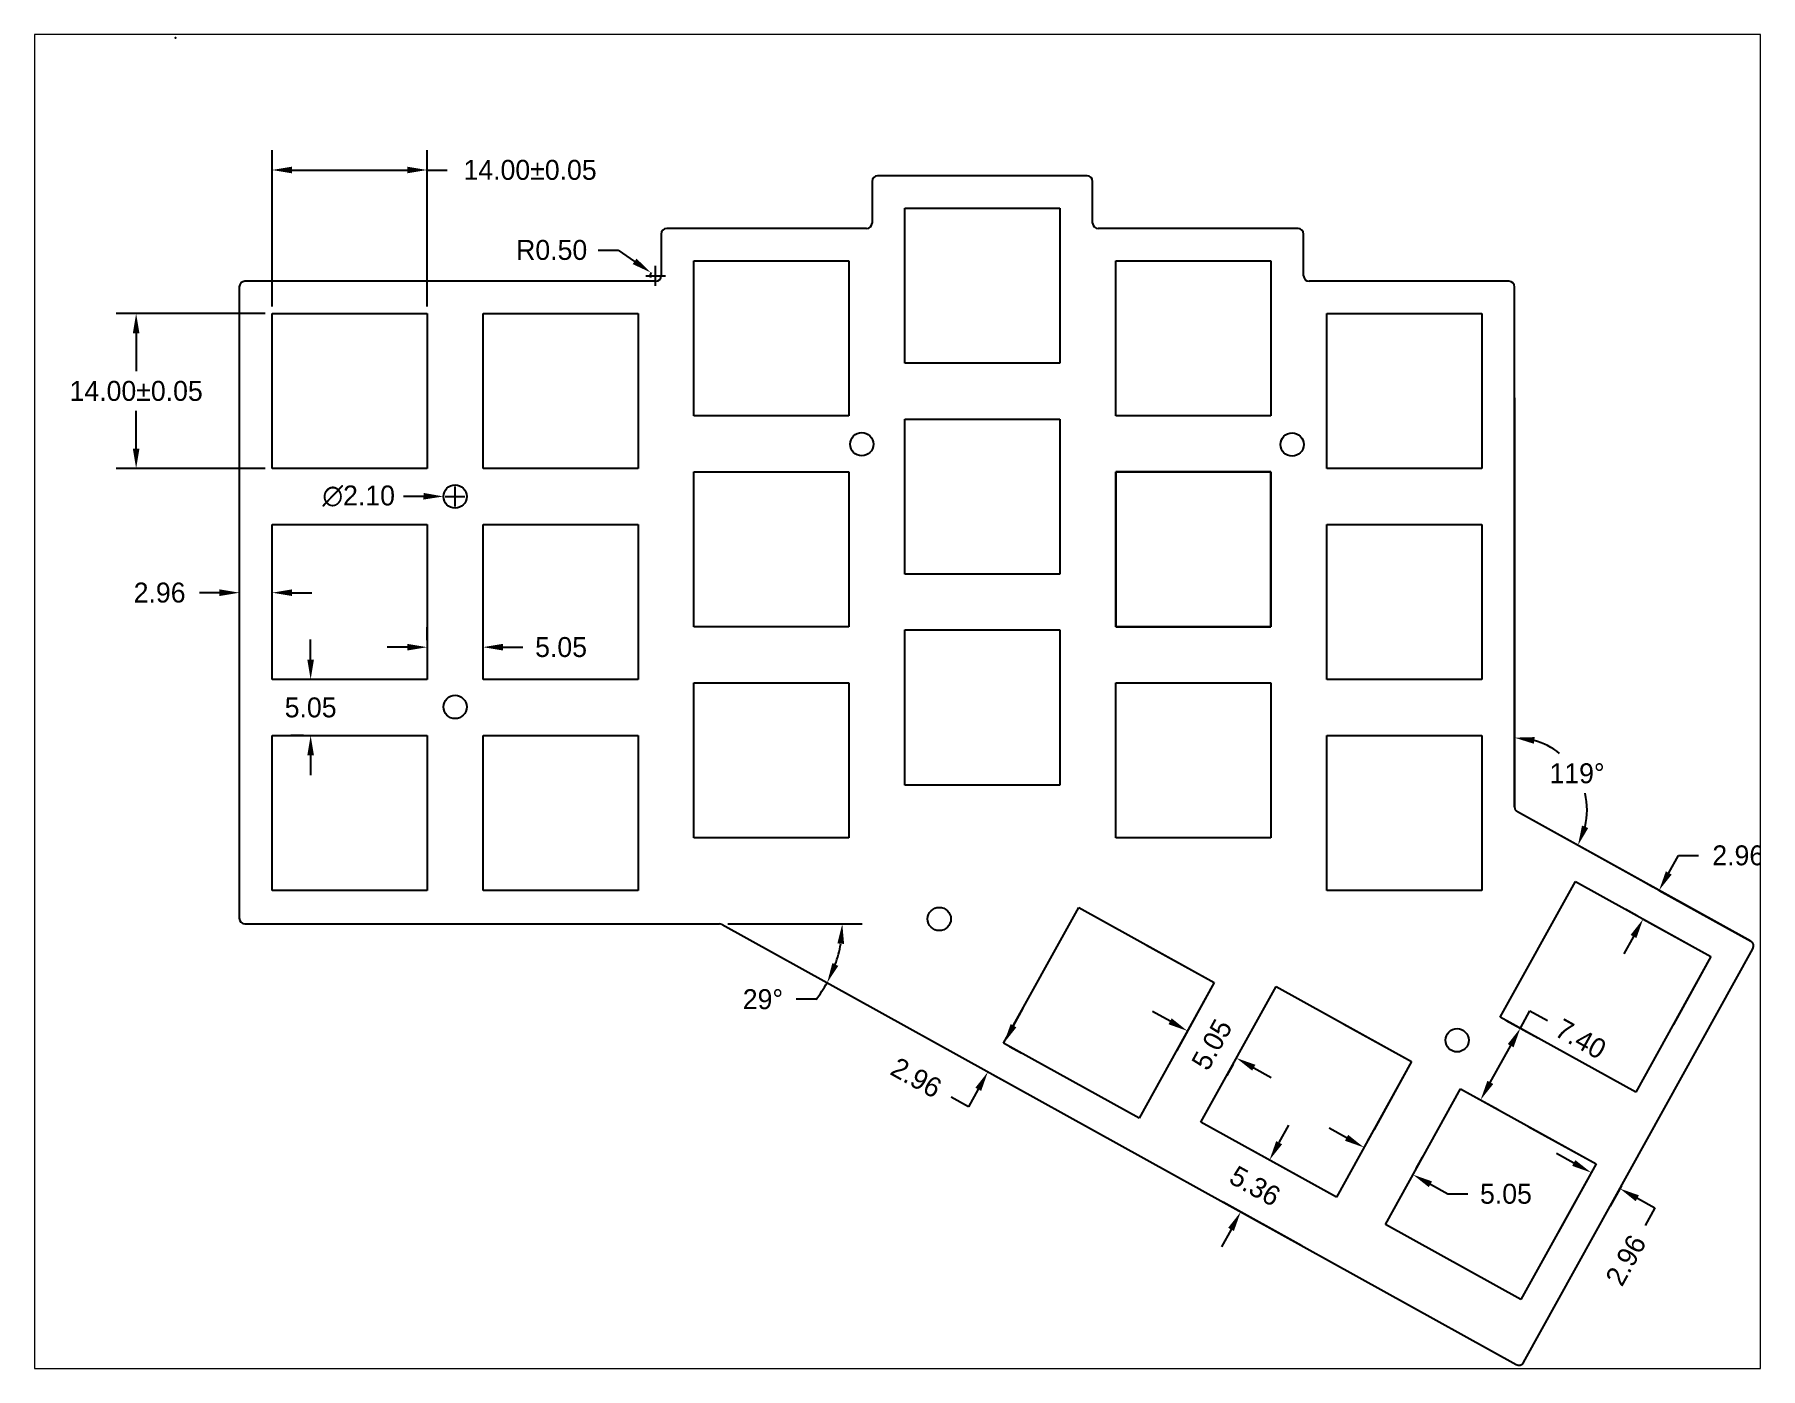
# Paper-space layout 'Layout1' of a CAD drawing. Header units: millimetres. Extents: x 1.1 to 9.9, y 0.85 to 7.65.
# The model-space entities are those that its viewports show. They can reach past a viewport. Long polylines and large blocks are cut down to what shows.
import ezdxf

# ---------------------------------------------------------------- set-up
doc = ezdxf.new("R2010")
doc.units = ezdxf.units.MM
doc.header["$MEASUREMENT"] = 0
for name, color, linetype in [('RootKB-Plate v7_RootKB-Left-Edge_Cuts', 7, 'Continuous'), ('RootKB-Plate v7_RootKB-Left-F_Courtyard', 7, 'Continuous'), ('RootKB-Plate v7_Sketch4', 7, 'Continuous')]:
    doc.layers.add(name, color=color, linetype=linetype)
doc.dimstyles.new('Keyboard', dxfattribs={"dimscale": 10, "dimtxt": 0.18, "dimasz": 0.18, "dimexe": 0.18, "dimexo": 0.0625, "dimgap": 0.09, "dimtad": 0, "dimtih": 1, "dimtoh": 1, "dimzin": 0, "dimdsep": 46, "dimtxsty": 'Standard', "dimcen": 0.09, "dimadec": 0, "dimazin": 0, "dimtfac": 1, "dimtofl": 0, "dimtmove": 0, "dimatfit": 3, "dimfxl": 1, "dimtolj": 1, "dimtzin": 0, "dimarcsym": 0})

# ---------------------------------------------------------------- blocks, each defined once
blk = doc.blocks.new('*D2')
at = {"color": 0, "lineweight": -2, "transparency": 16777216}
for p, q in [((2.91, -5.11), (-10.54, -5.11)), ((-8.74, -6.91), (-8.74, -10.31)), ((-8.74, -17.31), (-8.74, -13.91)), ((2.91, -19.11), (-10.54, -19.11))]:
    blk.add_line(p, q, dxfattribs=at)
at = {"color": 0, "transparency": 16777216}
for points in [[(-9.04, -6.91), (-8.44, -6.91), (-8.74, -5.11)], [(-9.04, -17.31), (-8.44, -17.31), (-8.74, -19.11)]]:
    blk.add_solid(points, dxfattribs=at)
at = {"layer": 'Defpoints', "color": 0, "transparency": 16777216}
for p in [(3.54, -5.11), (-8.74, -19.11), (3.54, -19.11)]:
    blk.add_point(p, dxfattribs=at)
at = {"color": 0, "transparency": 16777216, "insert": (-8.74, -12.11), "char_height": 1.8, "attachment_point": 5}
blk.add_mtext('\\A1;14.00±0.05', dxfattribs=at)
blk = doc.blocks.new('*D3')
at = {"color": 0, "lineweight": -2, "transparency": 16777216}
for p, q in [((3.54, -4.49), (3.54, 9.65)), ((17.54, -4.49), (17.54, 9.65)), ((5.34, 7.85), (15.74, 7.85)), ((17.54, 7.85), (19.34, 7.85))]:
    blk.add_line(p, q, dxfattribs=at)
at = {"color": 0, "transparency": 16777216}
for points in [[(5.34, 8.15), (5.34, 7.55), (3.54, 7.85)], [(15.74, 8.15), (15.74, 7.55), (17.54, 7.85)]]:
    blk.add_solid(points, dxfattribs=at)
at = {"layer": 'Defpoints', "color": 0, "transparency": 16777216}
for p in [(17.54, 7.85), (3.54, -5.11), (17.54, -5.11)]:
    blk.add_point(p, dxfattribs=at)
at = {"color": 0, "transparency": 16777216, "insert": (26.84, 7.85), "char_height": 1.8, "attachment_point": 5}
blk.add_mtext('\\A1;14.00±0.05', dxfattribs=at)
blk = doc.blocks.new('*D4')
at = {"color": 0, "lineweight": -2, "transparency": 16777216}
for p, q in [((15.41, -21.6), (17.21, -21.61)), ((19.16, -21.64), (20.96, -21.64)), ((20.06, -22.54), (20.06, -20.74))]:
    blk.add_line(p, q, dxfattribs=at)
at = {"color": 0, "transparency": 16777216}
blk.add_solid([(17.22, -21.31), (17.21, -21.91), (19.01, -21.63)], dxfattribs=at)
at = {"layer": 'Defpoints', "color": 0, "transparency": 16777216}
for p in [(19.01, -21.63, 1.5), (21.11, -21.65, 1.5)]:
    blk.add_point(p, dxfattribs=at)
at = {"color": 0, "transparency": 16777216, "insert": (11.36, -21.6), "char_height": 1.8, "attachment_point": 5}
blk.add_mtext('\\A1;∅2.10', dxfattribs=at)
blk = doc.blocks.new('*D5')
at = {"color": 0, "lineweight": -2, "transparency": 16777216}
for p, q in [((0.58, -29.7), (0.58, -28.52)), ((3.54, -29.7), (3.54, -28.52)), ((-1.22, -30.32), (-3.02, -30.32)), ((5.34, -30.32), (7.14, -30.32))]:
    blk.add_line(p, q, dxfattribs=at)
at = {"color": 0, "transparency": 16777216}
for points in [[(-1.22, -30.02), (-1.22, -30.62), (0.58, -30.32)], [(5.34, -30.02), (5.34, -30.62), (3.54, -30.32)]]:
    blk.add_solid(points, dxfattribs=at)
at = {"layer": 'Defpoints', "color": 0, "transparency": 16777216}
for p in [(0.58, -30.32, 1.5), (0.58, -30.32), (3.54, -30.32, 1.5)]:
    blk.add_point(p, dxfattribs=at)
at = {"color": 0, "transparency": 16777216, "insert": (-6.62, -30.32), "char_height": 1.8, "attachment_point": 5}
blk.add_mtext('\\A1;2.96', dxfattribs=at)
blk = doc.blocks.new('*D6')
at = {"color": 0, "lineweight": -2, "transparency": 16777216}
for p, q in [((7.02, -36.36), (7.02, -34.56)), ((6.39, -38.16), (5.22, -38.16)), ((6.39, -43.21), (5.22, -43.21)), ((7.02, -45.01), (7.02, -46.81))]:
    blk.add_line(p, q, dxfattribs=at)
at = {"color": 0, "transparency": 16777216}
for points in [[(6.72, -36.36), (7.32, -36.36), (7.02, -38.16)], [(6.72, -45.01), (7.32, -45.01), (7.02, -43.21)]]:
    blk.add_solid(points, dxfattribs=at)
at = {"layer": 'Defpoints', "color": 0, "transparency": 16777216}
for p in [(7.02, -38.16), (7.02, -43.21), (7.02, -43.21)]:
    blk.add_point(p, dxfattribs=at)
at = {"color": 0, "transparency": 16777216, "insert": (7.02, -40.69), "char_height": 1.8, "attachment_point": 5}
blk.add_mtext('\\A1;5.05', dxfattribs=at)
blk = doc.blocks.new('*D7')
at = {"color": 0, "lineweight": -2, "transparency": 16777216}
for p, q in [((17.54, -34.61), (17.54, -33.44)), ((22.59, -34.61), (22.59, -33.44)), ((15.74, -35.24), (13.94, -35.24)), ((24.39, -35.24), (26.19, -35.24))]:
    blk.add_line(p, q, dxfattribs=at)
at = {"color": 0, "transparency": 16777216}
for points in [[(15.74, -34.94), (15.74, -35.54), (17.54, -35.24)], [(24.39, -34.94), (24.39, -35.54), (22.59, -35.24)]]:
    blk.add_solid(points, dxfattribs=at)
at = {"layer": 'Defpoints', "color": 0, "transparency": 16777216}
for p in [(17.54, -35.24), (22.59, -35.24), (22.59, -35.24)]:
    blk.add_point(p, dxfattribs=at)
at = {"color": 0, "transparency": 16777216, "insert": (29.64, -35.24), "char_height": 1.8, "attachment_point": 5}
blk.add_mtext('\\A1;5.05', dxfattribs=at)
blk = doc.blocks.new('*D8')
at = {"color": 0, "lineweight": -2, "transparency": 16777216}
for p, q in [((129.68, -55.63), (130.56, -54.05)), ((130.56, -54.05), (132.36, -54.05)), ((128.26, -56.9), (127.24, -56.33)), ((126.83, -59.49), (125.8, -58.92)), ((126.5, -61.37), (125.63, -62.94))]:
    blk.add_line(p, q, dxfattribs=at)
at = {"color": 0, "transparency": 16777216}
for points in [[(129.42, -55.48), (129.95, -55.77), (128.81, -57.2)], [(126.24, -61.22), (126.76, -61.51), (127.37, -59.79)]]:
    blk.add_solid(points, dxfattribs=at)
at = {"layer": 'Defpoints', "color": 0, "transparency": 16777216}
for p in [(128.81, -57.2), (128.81, -57.2), (127.37, -59.79)]:
    blk.add_point(p, dxfattribs=at)
at = {"color": 0, "transparency": 16777216, "insert": (135.96, -54.05), "char_height": 1.8, "attachment_point": 5}
blk.add_mtext('\\A1;2.96', dxfattribs=at)
blk = doc.blocks.new('*D9')
at = {"color": 0, "lineweight": -2, "transparency": 16777216}
for p, q in [((116.28, -69.65), (117.15, -68.08)), ((117.15, -68.08), (118.73, -68.95)), ((115.01, -68.95), (117.85, -70.52)), ((113.56, -74.55), (115.41, -71.22)), ((111.42, -75.42), (114.27, -76.99))]:
    blk.add_line(p, q, dxfattribs=at)
at = {"color": 0, "transparency": 16777216}
for points in [[(115.14, -71.08), (115.67, -71.37), (116.28, -69.65)], [(113.3, -74.4), (113.83, -74.69), (112.69, -76.12)]]:
    blk.add_solid(points, dxfattribs=at)
at = {"layer": 'Defpoints', "color": 0, "transparency": 16777216}
for p in [(114.46, -68.64, -1.5), (116.28, -69.65), (110.88, -75.12, -1.5)]:
    blk.add_point(p, dxfattribs=at)
at = {"color": 0, "transparency": 16777216, "insert": (121.74, -70.62), "char_height": 1.8, "attachment_point": 5, "rotation": 331}
blk.add_mtext('\\A1;7.40', dxfattribs=at)
blk = doc.blocks.new('*D10')
at = {"color": 0, "lineweight": -2, "transparency": 16777216}
for p, q in [((100.59, -79.55), (99.01, -78.67)), ((102.47, -79.87), (103.04, -78.85)), ((106.88, -82.32), (107.45, -81.29)), ((108.15, -83.74), (109.73, -84.61)), ((109.73, -84.61), (111.53, -84.61))]:
    blk.add_line(p, q, dxfattribs=at)
at = {"color": 0, "transparency": 16777216}
for points in [[(100.73, -79.28), (100.44, -79.81), (102.16, -80.42)], [(108.3, -83.48), (108.01, -84), (106.58, -82.87)]]:
    blk.add_solid(points, dxfattribs=at)
at = {"layer": 'Defpoints', "color": 0, "transparency": 16777216}
for p in [(102.16, -80.42, 1.5), (106.58, -82.87, 1.5), (106.58, -82.87)]:
    blk.add_point(p, dxfattribs=at)
at = {"color": 0, "transparency": 16777216, "insert": (114.98, -84.61), "char_height": 1.8, "attachment_point": 5}
blk.add_mtext('\\A1;5.05', dxfattribs=at)
blk = doc.blocks.new('*D11')
at = {"color": 0, "lineweight": -2, "transparency": 16777216}
for p, q in [((84.64, -69.02), (83.07, -68.15)), ((85.91, -70.44), (85.34, -71.47)), ((90.33, -72.89), (89.76, -73.92)), ((92.21, -73.22), (93.78, -74.09))]:
    blk.add_line(p, q, dxfattribs=at)
at = {"color": 0, "transparency": 16777216}
for points in [[(84.5, -69.29), (84.79, -68.76), (86.22, -69.9)], [(92.06, -73.48), (92.35, -72.95), (90.63, -72.34)]]:
    blk.add_solid(points, dxfattribs=at)
at = {"layer": 'Defpoints', "color": 0, "transparency": 16777216}
for p in [(86.22, -69.9), (90.63, -72.34), (90.63, -72.34)]:
    blk.add_point(p, dxfattribs=at)
at = {"color": 0, "transparency": 16777216, "insert": (88.42, -71.12), "char_height": 1.8, "attachment_point": 5, "rotation": 61}
blk.add_mtext('\\A1;5.05', dxfattribs=at)
blk = doc.blocks.new('*D12')
at = {"color": 0, "lineweight": -2, "transparency": 16777216}
for p, q in [((70.5, -69.43), (71.37, -67.85)), ((70.15, -71.29), (71.2, -71.87)), ((68.72, -73.88), (69.77, -74.46)), ((66.45, -76.74), (64.87, -75.86)), ((67.32, -75.16), (66.45, -76.74))]:
    blk.add_line(p, q, dxfattribs=at)
at = {"color": 0, "transparency": 16777216}
for points in [[(70.24, -69.28), (70.76, -69.57), (69.63, -71)], [(67.06, -75.02), (67.58, -75.31), (68.19, -73.59)]]:
    blk.add_solid(points, dxfattribs=at)
at = {"layer": 'Defpoints', "color": 0, "transparency": 16777216}
for p in [(69.6, -70.99, -1.5), (68.17, -73.58, -1.5), (68.19, -73.59)]:
    blk.add_point(p, dxfattribs=at)
at = {"color": 0, "transparency": 16777216, "insert": (61.72, -74.12), "char_height": 1.8, "attachment_point": 5, "rotation": 331}
blk.add_mtext('\\A1;2.96', dxfattribs=at)
blk = doc.blocks.new('*D13')
at = {"color": 0, "lineweight": -2, "transparency": 16777216}
for p, q in [((94.49, -79.98), (95.37, -78.41)), ((99.13, -84.61), (92.05, -80.68)), ((96.53, -89.3), (89.45, -85.37)), ((90.15, -87.82), (89.28, -89.39))]:
    blk.add_line(p, q, dxfattribs=at)
at = {"color": 0, "transparency": 16777216}
for points in [[(94.23, -79.84), (94.76, -80.13), (93.62, -81.56)], [(89.89, -87.67), (90.41, -87.96), (91.02, -86.24)]]:
    blk.add_solid(points, dxfattribs=at)
at = {"layer": 'Defpoints', "color": 0, "transparency": 16777216}
for p in [(99.67, -84.91, -1.5), (91.02, -86.24), (97.08, -89.6, -1.5)]:
    blk.add_point(p, dxfattribs=at)
at = {"color": 0, "transparency": 16777216, "insert": (92.32, -83.9), "char_height": 1.8, "attachment_point": 5, "rotation": 331}
blk.add_mtext('\\A1;5.36', dxfattribs=at)
blk = doc.blocks.new('*D14')
at = {"color": 0, "lineweight": -2, "transparency": 16777216}
for p, q in [((44.71, -60.23), (56.84, -60.23)), ((52.67, -67.04), (50.87, -67.04))]:
    blk.add_line(p, q, dxfattribs=at)
for start, end in [(340.4211, 350.5789), (321.5789, 331)]:
    blk.add_arc((44.08, -60.23), 10.96, start, end, dxfattribs=at)
at = {"color": 0, "transparency": 16777216}
for points in [[(54.6, -61.99), (55.2, -62.04), (55.04, -60.23)], [(54.68, -64.02), (54.14, -63.77), (53.67, -65.54)]]:
    blk.add_solid(points, dxfattribs=at)
at = {"layer": 'Defpoints', "color": 0, "transparency": 16777216}
for p in [(1.08, -60.23, 1.5), (43.96, -60.23, 1.5), (44.2, -60.29, 1.5), (54.89, -62.07), (115.89, -100.03, 1.5)]:
    blk.add_point(p, dxfattribs=at)
at = {"color": 0, "transparency": 16777216, "insert": (47.87, -67.04), "char_height": 1.8, "attachment_point": 5}
blk.add_mtext('\\A1;29°', dxfattribs=at)
blk = doc.blocks.new('*D15')
at = {"color": 0, "lineweight": -2, "transparency": 16777216}
for start, end in [(51.4743, 74.2057), (346.7943, 13.4589)]:
    blk.add_arc((115.75, -49.96), 6.55, start, end, dxfattribs=at)
at = {"color": 0, "transparency": 16777216}
for points in [[(117.49, -43.96), (117.58, -43.36), (115.75, -43.41)], [(122.41, -51.57), (121.85, -51.35), (121.48, -53.14)]]:
    blk.add_solid(points, dxfattribs=at)
at = {"layer": 'Defpoints', "color": 0, "transparency": 16777216}
for p in [(115.75, -2.7, 1.5), (115.75, -49.67, 1.5), (122.19, -48.75), (116.01, -50.11, 1.5), (137.09, -61.79, 1.5)]:
    blk.add_point(p, dxfattribs=at)
at = {"color": 0, "transparency": 16777216, "insert": (121.4, -46.64), "char_height": 1.8, "attachment_point": 5}
blk.add_mtext('\\A1;119°', dxfattribs=at)
blk = doc.blocks.new('*D16')
at = {"color": 0, "lineweight": -2, "transparency": 16777216}
for p, q in [((32.99, 0.62), (34.79, 0.62)), ((34.79, 0.62), (36.28, -0.4)), ((38.18, -2.6), (38.18, -0.8)), ((37.28, -1.7), (39.08, -1.7))]:
    blk.add_line(p, q, dxfattribs=at)
blk.add_arc((38.18, -1.7), 0.5, 145.6212, 198.3803, dxfattribs=at)
at = {"color": 0, "transparency": 16777216}
blk.add_solid([(36.45, -0.15), (36.11, -0.65), (37.76, -1.42)], dxfattribs=at)
at = {"layer": 'Defpoints', "color": 0, "transparency": 16777216}
for p in [(37.76, -1.42, 1.5), (38.18, -1.7, 1.5)]:
    blk.add_point(p, dxfattribs=at)
at = {"color": 0, "transparency": 16777216, "insert": (28.79, 0.62), "char_height": 1.8, "attachment_point": 5}
blk.add_mtext('\\A1;R0.50', dxfattribs=at)
blk = doc.blocks.new('*D18')
at = {"color": 0, "lineweight": -2, "transparency": 16777216}
for p, q in [((121.11, -81.82), (119.53, -80.95)), ((122.82, -82.45), (121.81, -84.27)), ((125.41, -83.89), (124.4, -85.71)), ((126.85, -85), (128.42, -85.88)), ((128.42, -85.88), (127.55, -87.45))]:
    blk.add_line(p, q, dxfattribs=at)
at = {"color": 0, "transparency": 16777216}
for points in [[(120.96, -82.08), (121.25, -81.56), (122.68, -82.69)], [(126.7, -85.27), (126.99, -84.74), (125.27, -84.13)]]:
    blk.add_solid(points, dxfattribs=at)
at = {"layer": 'Defpoints', "color": 0, "transparency": 16777216}
for p in [(123.12, -81.9, -1.5), (125.27, -84.13), (125.71, -83.34, -1.5)]:
    blk.add_point(p, dxfattribs=at)
at = {"color": 0, "transparency": 16777216, "insert": (125.81, -90.6), "char_height": 1.8, "attachment_point": 5, "rotation": 61}
blk.add_mtext('\\A1;2.96', dxfattribs=at)

msp = doc.modelspace()

# ---------------------------------------------------------------- linework, layer by layer
at = {"layer": 'RootKB-Plate v7_RootKB-Left-Edge_Cuts'}
for p, q in [((57.726, 6.825), (57.726, 3.062)), ((67.689, 7.325), (58.226, 7.325)), ((77.151, 7.325), (67.689, 7.325)), ((77.651, 3.062), (77.651, 6.825)), ((38.676, 2.063), (38.676, -1.7)), ((57.226, 2.563), (39.176, 2.563)), ((96.201, 2.563), (78.151, 2.563)), ((96.701, -1.7), (96.701, 2.063)), ((0.576, -2.7), (0.576, -59.725)), ((38.176, -2.2), (1.076, -2.2)), ((115.252, -2.2), (97.201, -2.2)), ((115.752, -12.713), (115.752, -2.7)), ((115.752, -12.713), (115.752, -49.668)), ((128.81, -57.201), (116.009, -50.106)), ((128.81, -57.201), (137.087, -61.789)), ((1.076, -60.225), (43.95, -60.225)), ((43.95, -60.225), (43.956, -60.225)), ((44.198, -60.288), (115.891, -100.028)), ((116.571, -99.833), (137.282, -62.469))]:
    msp.add_line(p, q, dxfattribs=at)
for centre in [(56.798, -16.91), (95.664, -16.938), (20.064, -21.637), (20.064, -40.638), (63.798, -59.785), (110.564, -70.738)]:
    msp.add_circle(centre, 1.05, dxfattribs=at)
for centre, start, end in [((58.226, 6.825), 90, 180), ((77.151, 6.825), 0, 90), ((39.176, 2.063), 90, 180), ((57.226, 3.062), 270, 0), ((78.151, 3.062), 180, 270), ((96.201, 2.063), 0, 90), ((1.076, -2.7), 90, 180), ((38.176, -1.7), 270, 0), ((97.201, -1.7), 180, 270), ((115.252, -2.7), 0, 90), ((116.252, -49.668), 180, 241), ((1.076, -59.725), 180, 270), ((43.956, -60.725), 61, 90), ((136.845, -62.227), 331, 61), ((116.134, -99.591), 241, 331)]:
    msp.add_arc(centre, 0.5, start, end, dxfattribs=at)
msp.add_point((-5.186, 19.8), dxfattribs=at)
at = {"layer": 'RootKB-Plate v7_RootKB-Left-F_Courtyard'}
for p, q in [((60.689, -9.588), (60.689, 4.412)), ((60.689, 4.412), (74.689, 4.412)), ((74.689, 4.412), (74.689, -9.588)), ((41.639, -14.35), (41.639, -0.35)), ((41.639, -0.35), (55.639, -0.35)), ((55.639, -0.35), (55.639, -14.35)), ((79.739, -14.35), (79.739, -0.35)), ((79.739, -0.35), (93.739, -0.35)), ((93.739, -0.35), (93.739, -14.35)), ((3.539, -19.113), (3.539, -5.112)), ((3.539, -5.112), (17.539, -5.112)), ((17.539, -5.112), (17.539, -19.113)), ((22.589, -19.113), (22.589, -5.112)), ((22.589, -5.112), (36.589, -5.112)), ((36.589, -5.112), (36.589, -19.113)), ((98.789, -19.113), (98.789, -5.112)), ((98.789, -5.112), (112.789, -5.112)), ((112.789, -5.112), (112.789, -19.113)), ((74.689, -9.588), (60.689, -9.588)), ((55.639, -14.35), (41.639, -14.35)), ((60.689, -28.637), (60.689, -14.637)), ((60.689, -14.637), (74.689, -14.637)), ((74.689, -14.637), (74.689, -28.637)), ((93.739, -14.35), (79.739, -14.35)), ((17.539, -19.113), (3.539, -19.113)), ((36.589, -19.113), (22.589, -19.113)), ((41.639, -19.4), (55.639, -19.4)), ((41.639, -33.4), (41.639, -19.4)), ((55.639, -19.4), (55.639, -33.4)), ((93.739, -19.4), (79.739, -19.4)), ((79.739, -19.4), (79.739, -33.4)), ((93.739, -33.4), (93.739, -19.4)), ((112.789, -19.113), (98.789, -19.113)), ((3.539, -38.162), (3.539, -24.162)), ((3.539, -24.162), (17.539, -24.162)), ((17.539, -24.162), (17.539, -38.162)), ((22.589, -38.162), (22.589, -24.162)), ((22.589, -24.162), (36.589, -24.162)), ((36.589, -24.162), (36.589, -38.162)), ((98.789, -38.162), (98.789, -24.162)), ((98.789, -24.162), (112.789, -24.162)), ((112.789, -24.162), (112.789, -38.162)), ((74.689, -28.637), (60.689, -28.637)), ((55.639, -33.4), (41.639, -33.4)), ((60.689, -33.687), (74.689, -33.687)), ((60.689, -47.687), (60.689, -33.687)), ((74.689, -33.687), (74.689, -47.687)), ((79.739, -33.4), (93.739, -33.4)), ((17.539, -38.162), (3.539, -38.162)), ((36.589, -38.162), (22.589, -38.162)), ((41.639, -52.45), (41.639, -38.45)), ((41.639, -38.45), (55.639, -38.45)), ((55.639, -38.45), (55.639, -52.45)), ((79.739, -38.45), (93.739, -38.45)), ((79.739, -52.45), (79.739, -38.45)), ((93.739, -38.45), (93.739, -52.45)), ((112.789, -38.162), (98.789, -38.162)), ((3.539, -43.213), (17.539, -43.213)), ((3.539, -57.213), (3.539, -43.213)), ((17.539, -43.213), (17.539, -57.213)), ((22.589, -43.213), (36.589, -43.213)), ((22.589, -57.213), (22.589, -43.213)), ((36.589, -43.213), (36.589, -57.213)), ((98.789, -43.213), (112.789, -43.213)), ((98.789, -57.213), (98.789, -43.213)), ((112.789, -43.213), (112.789, -57.213)), ((74.689, -47.687), (60.689, -47.687)), ((55.639, -52.45), (41.639, -52.45)), ((93.739, -52.45), (79.739, -52.45)), ((17.539, -57.213), (3.539, -57.213)), ((36.589, -57.213), (22.589, -57.213)), ((112.789, -57.213), (98.789, -57.213)), ((114.464, -68.644), (121.252, -56.399)), ((121.252, -56.399), (133.496, -63.187)), ((69.603, -70.989), (76.39, -58.744)), ((76.39, -58.744), (88.635, -65.531)), ((127.374, -59.793), (133.496, -63.187)), ((82.512, -62.138), (88.635, -65.531)), ((133.496, -63.187), (126.709, -75.431)), ((133.496, -63.187), (130.103, -69.309)), ((88.635, -65.531), (81.847, -77.776)), ((88.635, -65.531), (85.241, -71.654)), ((87.428, -78.124), (94.216, -65.88)), ((94.216, -65.88), (106.46, -72.667)), ((100.338, -69.273), (106.46, -72.667)), ((126.709, -75.431), (114.464, -68.644)), ((81.847, -77.776), (69.603, -70.989)), ((106.46, -72.667), (99.673, -84.912)), ((106.46, -72.667), (103.067, -78.789)), ((104.089, -87.361), (110.877, -75.116)), ((110.877, -75.116), (123.121, -81.903)), ((99.673, -84.912), (87.428, -78.124)), ((116.999, -78.51), (123.121, -81.903)), ((123.121, -81.903), (116.334, -94.148)), ((123.121, -81.903), (119.728, -88.026)), ((116.334, -94.148), (104.089, -87.361))]:
    msp.add_line(p, q, dxfattribs=at)
msp.add_point((-5.186, 19.8), dxfattribs=at)
at = {"layer": 'RootKB-Plate v7_Sketch4'}
for p, q in [((57.726, 6.825, 1.5), (57.726, 3.062, 1.5)), ((77.151, 7.325, 1.5), (58.226, 7.325, 1.5)), ((77.651, 3.062, 1.5), (77.651, 6.825, 1.5)), ((60.689, 4.412, 1.5), (74.689, 4.412, 1.5)), ((60.689, -9.588, 1.5), (60.689, 4.412, 1.5)), ((74.689, 4.412, 1.5), (74.689, -9.588, 1.5)), ((38.676, 2.063, 1.5), (38.676, -1.7, 1.5)), ((57.226, 2.563, 1.5), (39.176, 2.563, 1.5)), ((96.201, 2.563, 1.5), (78.151, 2.563, 1.5)), ((96.701, -1.7, 1.5), (96.701, 2.063, 1.5)), ((41.639, -14.35, 1.5), (41.639, -0.35, 1.5)), ((41.639, -0.35, 1.5), (55.639, -0.35, 1.5)), ((55.639, -0.35, 1.5), (55.639, -14.35, 1.5)), ((79.739, -14.35, 1.5), (79.739, -0.35, 1.5)), ((79.739, -0.35, 1.5), (93.739, -0.35, 1.5)), ((93.739, -0.35, 1.5), (93.739, -14.35, 1.5)), ((0.576, -2.7, 1.5), (0.576, -59.725, 1.5)), ((38.176, -2.2, 1.5), (1.076, -2.2, 1.5)), ((115.252, -2.2, 1.5), (97.201, -2.2, 1.5)), ((115.752, -49.668, 1.5), (115.752, -2.7, 1.5)), ((3.539, -19.113, 1.5), (3.539, -5.112, 1.5)), ((3.539, -5.112, 1.5), (17.539, -5.112, 1.5)), ((17.539, -5.112, 1.5), (17.539, -19.113, 1.5)), ((22.589, -5.112, 1.5), (36.589, -5.112, 1.5)), ((22.589, -19.113, 1.5), (22.589, -5.112, 1.5)), ((36.589, -5.112, 1.5), (36.589, -19.113, 1.5)), ((98.789, -5.112, 1.5), (112.789, -5.112, 1.5)), ((98.789, -19.113, 1.5), (98.789, -5.112, 1.5)), ((112.789, -5.112, 1.5), (112.789, -19.113, 1.5)), ((74.689, -9.588, 1.5), (60.689, -9.588, 1.5)), ((55.639, -14.35, 1.5), (41.639, -14.35, 1.5)), ((60.689, -28.637, 1.5), (60.689, -14.637, 1.5)), ((60.689, -14.637, 1.5), (74.689, -14.637, 1.5)), ((74.689, -14.637, 1.5), (74.689, -28.637, 1.5)), ((93.739, -14.35, 1.5), (79.739, -14.35, 1.5)), ((17.539, -19.113, 1.5), (3.539, -19.113, 1.5)), ((36.589, -19.113, 1.5), (22.589, -19.113, 1.5)), ((41.639, -19.4, 1.5), (55.639, -19.4, 1.5)), ((41.639, -33.4, 1.5), (41.639, -19.4, 1.5)), ((55.639, -19.4, 1.5), (55.639, -33.4, 1.5)), ((79.739, -33.4, 1.5), (79.739, -19.4, 1.5)), ((79.739, -19.4, 1.5), (93.739, -19.4, 1.5)), ((93.739, -19.4, 1.5), (93.739, -33.4, 1.5)), ((112.789, -19.113, 1.5), (98.789, -19.113, 1.5)), ((3.539, -38.162, 1.5), (3.539, -24.162, 1.5)), ((3.539, -24.162, 1.5), (17.539, -24.162, 1.5)), ((17.539, -24.162, 1.5), (17.539, -38.162, 1.5)), ((22.589, -38.162, 1.5), (22.589, -24.162, 1.5)), ((22.589, -24.162, 1.5), (36.589, -24.162, 1.5)), ((36.589, -24.162, 1.5), (36.589, -38.162, 1.5)), ((98.789, -38.162, 1.5), (98.789, -24.162, 1.5)), ((98.789, -24.162, 1.5), (112.789, -24.162, 1.5)), ((112.789, -24.162, 1.5), (112.789, -38.162, 1.5)), ((74.689, -28.637, 1.5), (60.689, -28.637, 1.5)), ((55.639, -33.4, 1.5), (41.639, -33.4, 1.5)), ((60.689, -47.687, 1.5), (60.689, -33.687, 1.5)), ((60.689, -33.687, 1.5), (74.689, -33.687, 1.5)), ((74.689, -33.687, 1.5), (74.689, -47.687, 1.5)), ((93.739, -33.4, 1.5), (79.739, -33.4, 1.5)), ((17.539, -38.162, 1.5), (3.539, -38.162, 1.5)), ((36.589, -38.162, 1.5), (22.589, -38.162, 1.5)), ((41.639, -52.45, 1.5), (41.639, -38.45, 1.5)), ((41.639, -38.45, 1.5), (55.639, -38.45, 1.5)), ((55.639, -38.45, 1.5), (55.639, -52.45, 1.5)), ((79.739, -38.45, 1.5), (93.739, -38.45, 1.5)), ((79.739, -52.45, 1.5), (79.739, -38.45, 1.5)), ((93.739, -38.45, 1.5), (93.739, -52.45, 1.5)), ((112.789, -38.162, 1.5), (98.789, -38.162, 1.5)), ((3.539, -43.213, 1.5), (17.539, -43.213, 1.5)), ((3.539, -57.213, 1.5), (3.539, -43.213, 1.5)), ((17.539, -43.213, 1.5), (17.539, -57.213, 1.5)), ((22.589, -57.213, 1.5), (22.589, -43.213, 1.5)), ((22.589, -43.213, 1.5), (36.589, -43.213, 1.5)), ((36.589, -43.213, 1.5), (36.589, -57.213, 1.5)), ((98.789, -43.213, 1.5), (112.789, -43.213, 1.5)), ((98.789, -57.213, 1.5), (98.789, -43.213, 1.5)), ((112.789, -43.213, 1.5), (112.789, -57.213, 1.5)), ((74.689, -47.687, 1.5), (60.689, -47.687, 1.5)), ((137.087, -61.789, 1.5), (116.009, -50.106, 1.5)), ((55.639, -52.45, 1.5), (41.639, -52.45, 1.5)), ((93.739, -52.45, 1.5), (79.739, -52.45, 1.5)), ((17.539, -57.213, 1.5), (3.539, -57.213, 1.5)), ((36.589, -57.213, 1.5), (22.589, -57.213, 1.5)), ((112.789, -57.213, 1.5), (98.789, -57.213, 1.5)), ((114.464, -68.644, 1.5), (121.252, -56.399, 1.5)), ((121.252, -56.399, 1.5), (133.496, -63.187, 1.5)), ((69.603, -70.989, 1.5), (76.39, -58.744, 1.5)), ((76.39, -58.744, 1.5), (88.635, -65.531, 1.5)), ((1.076, -60.225, 1.5), (43.956, -60.225, 1.5)), ((44.198, -60.288, 1.5), (115.891, -100.028, 1.5)), ((116.571, -99.833, 1.5), (137.282, -62.469, 1.5)), ((133.496, -63.187, 1.5), (126.709, -75.431, 1.5)), ((88.635, -65.531, 1.5), (81.847, -77.776, 1.5)), ((87.428, -78.124, 1.5), (94.216, -65.88, 1.5)), ((94.216, -65.88, 1.5), (106.46, -72.667, 1.5)), ((126.709, -75.431, 1.5), (114.464, -68.644, 1.5)), ((81.847, -77.776, 1.5), (69.603, -70.989, 1.5)), ((106.46, -72.667, 1.5), (99.673, -84.912, 1.5)), ((104.089, -87.361, 1.5), (110.877, -75.116, 1.5)), ((110.877, -75.116, 1.5), (123.121, -81.903, 1.5)), ((99.673, -84.912, 1.5), (87.428, -78.124, 1.5)), ((123.121, -81.903, 1.5), (116.334, -94.148, 1.5)), ((116.334, -94.148, 1.5), (104.089, -87.361, 1.5))]:
    msp.add_line(p, q, dxfattribs=at)
for centre in [(56.798, -16.91, 1.5), (95.664, -16.938, 1.5), (20.064, -21.637, 1.5), (20.064, -40.638, 1.5), (63.798, -59.785, 1.5), (110.564, -70.738, 1.5)]:
    msp.add_circle(centre, 1.05, dxfattribs=at)
for centre, start, end in [((58.226, 6.825, 1.5), 90, 180), ((77.151, 6.825, 1.5), 0, 90), ((39.176, 2.063, 1.5), 90, 180), ((57.226, 3.062, 1.5), 270, 0), ((78.151, 3.062, 1.5), 180, 270), ((96.201, 2.063, 1.5), 0, 90), ((1.076, -2.7, 1.5), 90, 180), ((38.176, -1.7, 1.5), 270, 0), ((97.201, -1.7, 1.5), 180, 270), ((115.252, -2.7, 1.5), 0, 90), ((116.252, -49.668, 1.5), 180, 241), ((1.076, -59.725, 1.5), 180, 270), ((43.956, -60.725, 1.5), 61, 90), ((136.845, -62.227, 1.5), 331, 61), ((116.134, -99.591, 1.5), 241, 331)]:
    msp.add_arc(centre, 0.5, start, end, dxfattribs=at)
msp.add_point((-5.186, 19.8, 1.5), dxfattribs=at)

# ---------------------------------------------------------------- dimensions: what is measured, and where the dimension line sits
dim = msp.add_linear_dim(base=(17.539, 7.845), p1=(3.539, -5.112), p2=(17.539, -5.112), dimstyle='Keyboard', override={"dimgap": 0.09, "dimtol": 1, "dimlim": 0, "dimtp": 0.05, "dimtm": 0.05})
dim.commit()
dim.dimension.update_dxf_attribs({"geometry": '*D3', "text_midpoint": (26.839, 7.845)})
dim = msp.add_radius_dim(center=(38.176, -1.7, 1.5), mpoint=(37.764, -1.418, 1.5), dimstyle='Keyboard')
dim.commit()
dim.dimension.update_dxf_attribs({"geometry": '*D16', "text_midpoint": (28.792, 0.615)})
for base, line1, line2, picture, middle in [((122.189, -48.75), ((137.087, -61.789, 1.5), (116.009, -50.106, 1.5)), ((115.752, -49.668, 1.5), (115.752, -2.7, 1.5)), '*D15', (121.396, -46.638)), ((54.888, -62.065), ((44.198, -60.288, 1.5), (115.891, -100.028, 1.5)), ((1.076, -60.225, 1.5), (43.956, -60.225, 1.5)), '*D14', (47.871, -67.035))]:
    dim = msp.add_angular_dim_2l(base=base, line1=line1, line2=line2, dimstyle='Keyboard')
    dim.commit()
    dim.dimension.update_dxf_attribs({"geometry": picture, "text_midpoint": middle})
dim = msp.add_linear_dim(base=(-8.74, -19.113), p1=(3.539, -5.112), p2=(3.539, -19.113), angle=90, dimstyle='Keyboard', override={"dimgap": 0.09, "dimtol": 1, "dimlim": 0, "dimtp": 0.05, "dimtm": 0.05})
dim.commit()
dim.dimension.update_dxf_attribs({"geometry": '*D2', "text_midpoint": (-8.74, -12.112)})
dim = msp.add_diameter_dim_2p(p1=(21.114, -21.647, 1.5), p2=(19.014, -21.628, 1.5), dimstyle='Keyboard')
dim.commit()
dim.dimension.update_dxf_attribs({"geometry": '*D4', "text_midpoint": (15.414, -21.596)})
for base, p1, p2, angle, picture, middle in [((0.576, -30.324), (3.539, -30.324, 1.5), (0.576, -30.324, 1.5), 180, '*D5', (-6.624, -30.324)), ((7.018, -43.213, 1.5), (7.018, -38.162, 1.5), (7.018, -43.213, 1.5), 270, '*D6', (7.018, -40.688, 1.5)), ((90.632, -72.344, 1.5), (86.215, -69.896, 1.5), (90.632, -72.344, 1.5), 331, '*D11', (88.424, -71.12, 1.5)), ((106.58, -82.868), (102.163, -80.42, 1.5), (106.58, -82.868, 1.5), 331, '*D10', (114.978, -84.614))]:
    dim = msp.add_linear_dim(base=base, p1=p1, p2=p2, angle=angle, dimstyle='Keyboard')
    dim.commit()
    dim.dimension.update_dxf_attribs({"geometry": picture, "text_midpoint": middle})
dim = msp.add_linear_dim(base=(22.589, -35.237, 1.5), p1=(17.539, -35.237, 1.5), p2=(22.589, -35.237, 1.5), dimstyle='Keyboard')
dim.commit()
dim.dimension.update_dxf_attribs({"geometry": '*D7', "text_midpoint": (29.639, -35.237, 1.5)})
for p1, p2, distance, picture, middle in [((127.374, -59.793), (128.81, -57.201), 0, '*D8', (135.956, -54.053)), ((69.603, -70.989), (68.169, -73.575), 0.027, '*D12', (61.725, -74.119, 1.5)), ((110.877, -75.116), (114.464, -68.644), -2.074, '*D9', (121.743, -70.62, 1.5)), ((123.121, -81.903), (125.713, -83.34), -0.904, '*D18', (125.805, -90.599, 1.5))]:
    dim = msp.add_aligned_dim(p1=p1, p2=p2, distance=distance, dimstyle='Keyboard')
    dim.commit()
    dim.dimension.update_dxf_attribs({"geometry": picture, "text_midpoint": middle})
dim = msp.add_linear_dim(base=(91.024, -86.244, 1.5), p1=(99.673, -84.912), p2=(97.075, -89.598), angle=241, dimstyle='Keyboard')
dim.commit()
dim.dimension.update_dxf_attribs({"geometry": '*D13', "text_midpoint": (92.323, -83.901, 1.5), "dimtype": 161})

psp = doc.layouts.get("Layout1")

# ---------------------------------------------------------------- viewports
at = {"layer": '0'}
psp.add_viewport(center=(5.5, 4.25), size=(8.8, 6.8), view_center_point=(60.0246, -40.1453), view_height=120.458314, dxfattribs=at)

doc.saveas('drawing.dxf')
